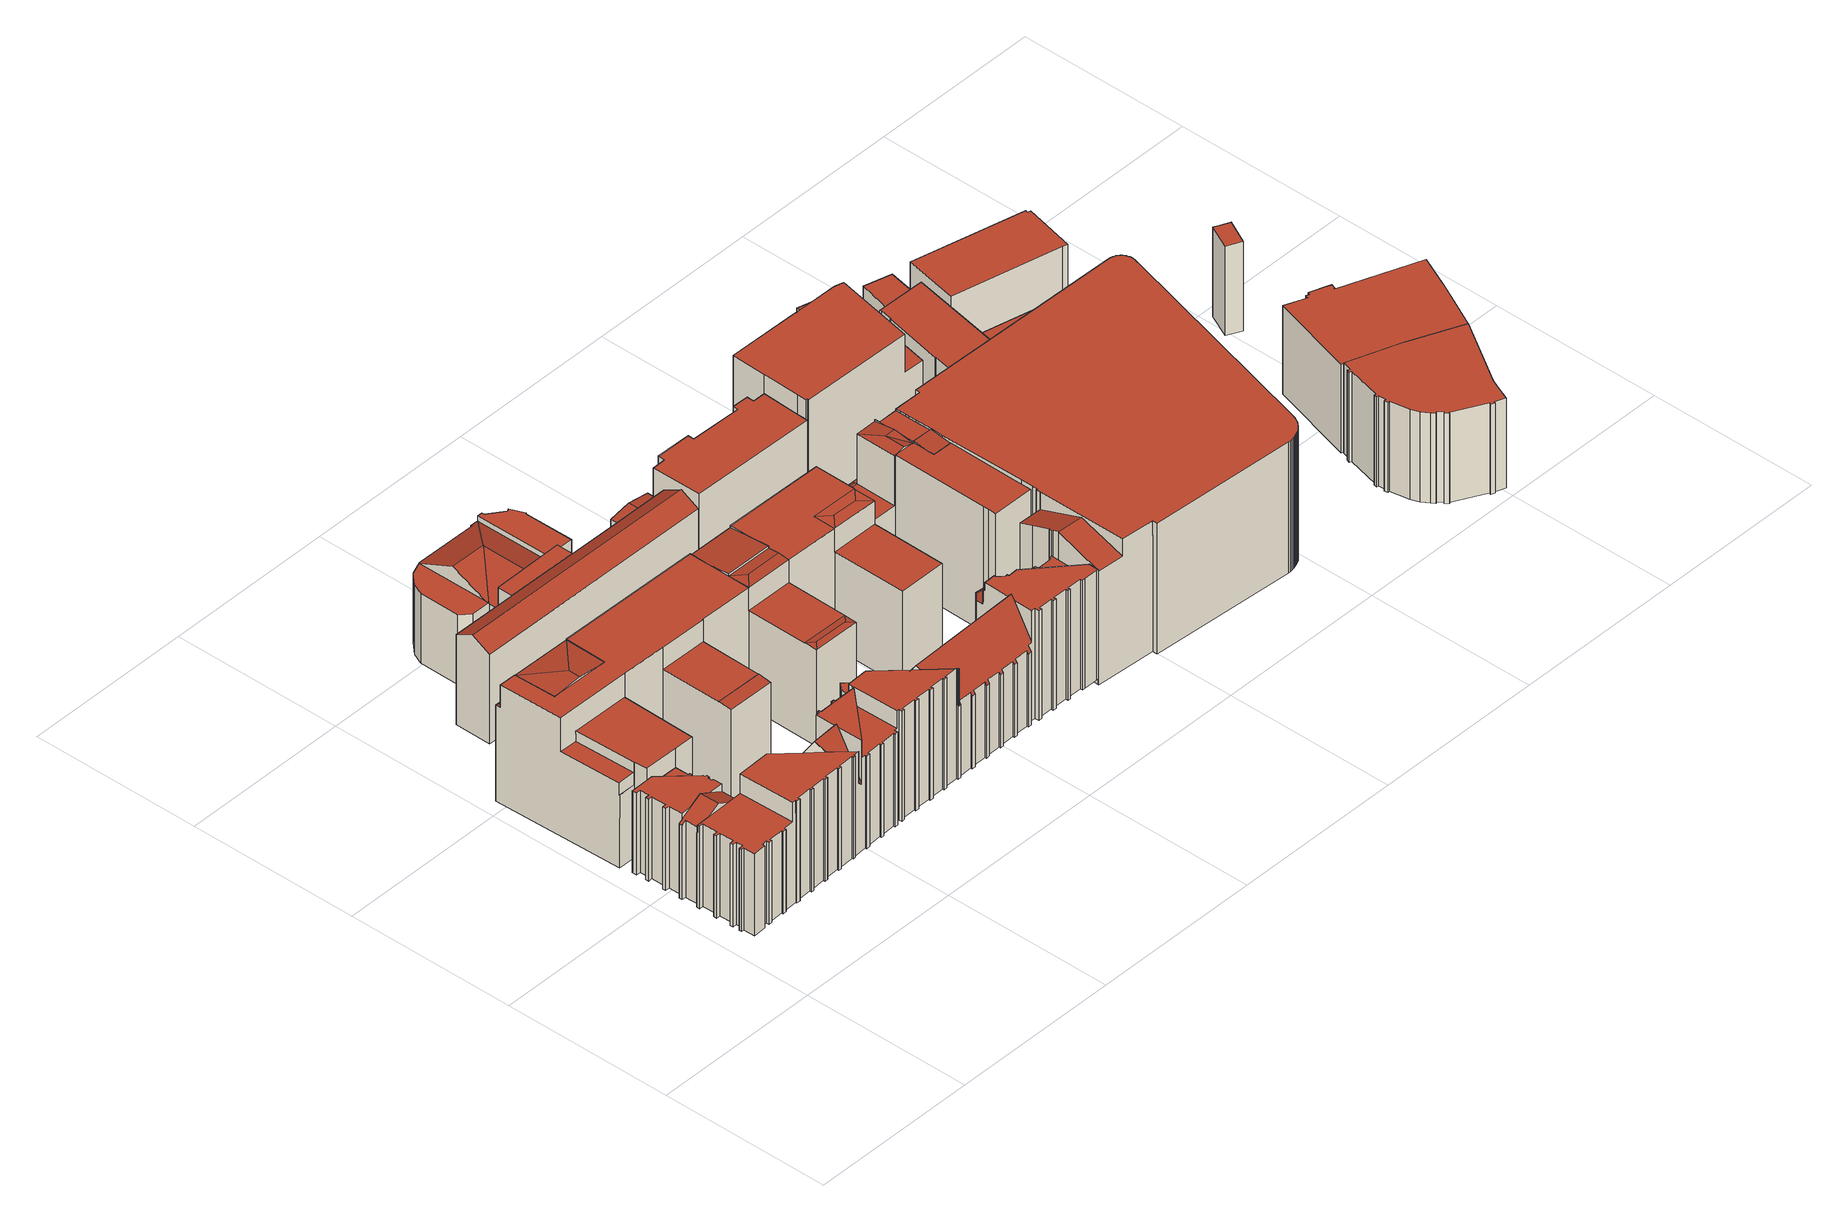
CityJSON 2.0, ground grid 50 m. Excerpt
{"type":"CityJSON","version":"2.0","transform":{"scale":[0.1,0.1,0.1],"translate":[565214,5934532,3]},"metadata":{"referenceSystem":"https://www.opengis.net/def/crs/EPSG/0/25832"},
"CityObjects":{
"building1":{"type":"Building","attributes":{"Gemeindeschluessel":"02000000","Geometrietyp2DReferenz":"3000","function":"31001_2010","roofType":"3100","measuredHeight":35.1,"storeysAboveGround":8},"address":[{"country":"Germany","locality":"Hamburg","thoroughfareName":"Valentinskamp 88"}],"geometry":[{"type":"Solid","lod":"2","boundaries":[[[[0,1,2,3,4,5,6,7,8,9,10,11,12,13,14,15,16,17,18,19,20,21,22,23]],[[24,25,26,27,28,29,30,22,31,32,33,34]],[[35,36,37,38,39,40,41,42,43,44,45,46,47,48,49,50,51,52,53,54,55,56,57,58,59,60,61,62,63,64,28]],[[64,65,66,23,30,29]],[[67,68,69,70]],[[71,72,73,74,75,76,77]],[[78,79,80,81,82,83,84,85,86,87,88,89,90,91,92,93,94,95,96,97,98,99,100,101,102,103]],[[104,105,106,107,108,72]],[[109,110,111,112,103]],[[113,114,115,110,109,116]],[[117,118,116,109,119]],[[120,119,109,102]],[[121,122,123,124,125,126,127,128,129,130,131,132,133,134,135]],[[136,137,138,139,140,141,142,143,144]],[[145,146,147,148,149,150]],[[151,152,153,154,155,156,157,158,159,160,161,162,163,164,165,166,167,168,169,170,171,172,173,174,175,176,177,178,146,145,179]],[[180,181,182]],[[183,184,185]],[[186,187,188,185]],[[189,190,191,186,185]],[[192,193,194,195,196,197,198,199,200,201,202,203,204,205]],[[206,207,208,209,210]],[[10,9,211,212]],[[8,7,213,214]],[[5,4,215,216]],[[3,2,217,218]],[[0,23,66]],[[21,31,22]],[[20,19,219,220]],[[19,18,221,219]],[[18,17,222,221]],[[17,16,223,222]],[[16,15,224,223]],[[15,14,225,224]],[[14,13,226,225]],[[13,12,227,226]],[[12,11,228,227]],[[11,10,212,228]],[[33,32,229,230]],[[26,25,231,232]],[[25,24,233,231]],[[24,34,234,233]],[[34,33,230,234]],[[35,28,27]],[[61,60,235,236]],[[60,59,237,235]],[[59,58,238,237]],[[58,57,239,238]],[[57,56,240,239]],[[56,55,241,240]],[[55,54,242,241]],[[54,53,243,242]],[[53,52,244,243]],[[52,51,245,244]],[[51,50,246,245]],[[50,49,247,246]],[[49,48,248,247]],[[48,47,249,248]],[[47,46,250,249]],[[46,45,251,250]],[[45,44,252,251]],[[44,43,253,252]],[[43,42,254,253]],[[42,41,255,254]],[[41,40,256,255]],[[40,39,257,256]],[[39,38,258,257]],[[38,37,259,258]],[[37,36,260,259]],[[261,262,263,264]],[[216,215,265,266]],[[67,70,76,75]],[[71,104,72]],[[78,103,112]],[[101,120,102]],[[100,99,267,268]],[[99,98,269,267]],[[98,97,270,269]],[[97,96,271,270]],[[96,95,272,271]],[[95,94,273,272]],[[94,93,274,273]],[[93,92,275,274]],[[92,91,276,275]],[[91,90,277,276]],[[90,89,278,277]],[[89,88,279,278]],[[88,87,280,279]],[[87,86,281,280]],[[86,85,282,281]],[[85,84,283,282]],[[84,83,284,283]],[[83,82,285,284]],[[82,81,286,285]],[[80,79,63,62]],[[107,106,287,288]],[[108,73,72]],[[289,290,291,292]],[[290,293,294,291]],[[293,295,296,294]],[[295,297,298,296]],[[297,299,300,298]],[[299,301,302,300]],[[301,303,304,302]],[[303,305,306,304]],[[307,308,134,133]],[[309,118,117]],[[310,114,113]],[[131,130,311,312]],[[130,129,313,311]],[[129,128,314,313]],[[128,127,315,314]],[[127,126,316,315]],[[126,125,317,316]],[[125,124,318,317]],[[124,123,319,318]],[[123,122,320,319]],[[122,121,321,320]],[[121,135,322,321]],[[323,151,179]],[[324,325,326,327]],[[325,328,329,326]],[[328,330,331,329]],[[330,332,333,331]],[[332,334,335,333]],[[334,336,337,335]],[[336,338,339,337]],[[338,340,341,339]],[[340,342,343,341]],[[342,344,345,343]],[[344,346,347,345]],[[346,348,349,347]],[[348,350,351,349]],[[350,352,353,351]],[[352,354,355,353]],[[356,307,133,132]],[[142,141,357,358]],[[141,140,359,357]],[[140,139,360,359]],[[138,137,210,209]],[[149,148,136,144]],[[176,175,361,362]],[[175,174,363,361]],[[174,173,364,363]],[[173,172,365,364]],[[172,171,366,365]],[[171,170,367,366]],[[170,169,368,367]],[[169,168,369,368]],[[168,167,370,369]],[[167,166,371,370]],[[166,165,372,371]],[[165,164,373,372]],[[164,163,374,373]],[[163,162,375,374]],[[162,161,376,375]],[[161,160,377,376]],[[160,159,378,377]],[[159,158,379,378]],[[158,157,380,379]],[[157,156,381,380]],[[156,155,382,381]],[[181,180,154,153]],[[383,178,177]],[[384,385,386,387]],[[385,388,389,386]],[[388,390,391,389]],[[390,392,393,391]],[[392,394,395,393]],[[394,396,397,395]],[[396,398,399,397]],[[398,400,401,399]],[[400,402,403,401]],[[402,404,405,403]],[[404,406,407,405]],[[406,408,409,407]],[[408,410,411,409]],[[410,412,413,411]],[[183,185,188]],[[191,190,414,415]],[[416,417,418,419]],[[417,420,421,418]],[[420,422,423,421]],[[424,425,204,203]],[[426,427,428,429]],[[202,201,430,431]],[[201,200,432,430]],[[200,199,433,432]],[[199,198,434,433]],[[198,197,435,434]],[[197,196,436,435]],[[196,195,437,436]],[[195,194,438,437]],[[194,193,439,438]],[[193,192,440,439]],[[192,205,441,440]],[[442,443,444,445]],[[208,207,446,447]],[[135,134,308,309,117,119,120,101,100,268,322]],[[428,387,386,389,391,393,395,397,399,401,403,405,407,409,411,413,362,361,363,364,365,366,367,368,369,370,371,372,373,374,375,376,377,378,379,380,381,382,448,449,327,326,329,331,333,335,337,339,341,343,345,347,349,351,353,355,312,311,313,314,315,316,317,318,319,320,321,322,268,267,269,270,271,272,273,274,275,276,277,278,279,280,281,282,283,284,285,286,236,235,237,238,239,240,241,242,243,244,245,246,247,248,249,250,251,252,253,254,255,256,257,258,259,260,232,231,233,234,230,229,220,219,221,222,223,224,225,226,227,228,212,211,264,263,445,444,450,451,266,265,218,217,452,453,288,287,454,292,291,294,296,298,300,302,304,306,455,456,457,458,358,357,359,360,447,446,415,414,419,418,421,423,431,430,432,433,434,435,436,437,438,439,440,441,429]],[[309,308,307,356,354,352,350,348,346,344,342,340,338,336,334,332,330,328,325,324,323,179,150,459,460,461,305,303,301,299,297,295,293,290,289,310,113,118]],[[462,463,464,465,466,467]],[[264,211,9,8,214,261]],[[79,78,112,111,105,104,71,77,65,64,63]],[[287,106,105,111,110,115,454]],[[466,456,455,461,460,467]],[[136,148,147,468,184,183,188,187,206,210,137]],[[446,207,206,187,186,191,415]],[[441,205,204,425,426,429]],[[423,422,424,203,202,431]],[[414,190,189,469,416,419]],[[387,428,427,384]],[[189,185,184,468,469]],[[448,182,181,153,152,449]],[[382,155,154,180,182,448]],[[413,412,383,177,176,362]],[[179,145,150]],[[146,178,147]],[[360,139,138,209,208,447]],[[458,464,463,143,142,358]],[[449,152,151,323,324,327]],[[459,150,149,144,143,463,462]],[[467,460,459,462]],[[464,458,457,465]],[[465,457,456,466]],[[355,354,356,132,131,312]],[[461,455,306,305]],[[113,116,118]],[[454,115,114,310,289,292]],[[102,109,103]],[[453,74,73,108,107,288]],[[452,68,67,75,74,453]],[[450,444,443,470]],[[445,263,262,442]],[[286,81,80,62,61,236]],[[260,36,35,27,26,232]],[[64,29,28]],[[22,30,23]],[[229,32,31,21,20,220]],[[66,65,77,76,70,69,1,0]],[[217,2,1,69,68,452]],[[265,215,4,3,218]],[[451,6,5,216,266]],[[450,470,213,7,6,451]],[[178,383,412,410,408,406,404,402,400,398,396,394,392,390,388,385,384,427,426,425,424,422,420,417,416,469,468,147]],[[262,261,214,213,470,443,442]]]],"semantics":{"surfaces":[{"type":"RoofSurface"},{"type":"WallSurface"},{"type":"GroundSurface"}],"values":[[0,0,0,0,0,0,0,0,0,0,0,0,0,0,0,0,0,0,0,0,0,0,1,1,1,1,1,1,1,1,1,1,1,1,1,1,1,1,1,1,1,1,1,1,1,1,1,1,1,1,1,1,1,1,1,1,1,1,1,1,1,1,1,1,1,1,1,1,1,1,1,1,1,1,1,1,1,1,1,1,1,1,1,1,1,1,1,1,1,1,1,1,1,1,1,1,1,1,1,1,1,1,1,1,1,1,1,1,1,1,1,1,1,1,1,1,1,1,1,1,1,1,1,1,1,1,1,1,1,1,1,1,1,1,1,1,1,1,1,1,1,1,1,1,1,1,1,1,1,1,1,1,1,1,1,1,1,1,1,1,1,1,1,1,1,1,1,1,1,1,1,1,1,1,1,1,1,1,1,1,1,1,1,1,1,1,1,1,1,1,1,1,1,1,1,1,1,1,1,2,0,0,1,1,1,1,1,1,1,1,1,1,1,1,1,1,1,1,1,1,1,1,1,1,1,1,1,1,1,1,1,1,1,1,1,1,1,1,1,1,1,1,1,1,0,0]]}}]},
"building2":{"type":"Building","attributes":{"Gemeindeschluessel":"02000000","Geometrietyp2DReferenz":"3000","function":"31001_2020","roofType":"1000","measuredHeight":38.82,"storeysAboveGround":11},"address":[{"country":"Germany","locality":"Hamburg","thoroughfareName":"Caffamacherreihe 16"}],"geometry":[{"type":"Solid","lod":"2","boundaries":[[[[471,472,473]],[[474,475,476,477]],[[478,479,480]],[[481,482,480,479,483]],[[484,485,478,480,482]],[[486,487,488,489]],[[490,491,492,493]],[[494,495,496,497,498,499,500]],[[501,502,503,499,504,505]],[[506,500,503,502]],[[507,508,509]],[[510,509,508,511]],[[510,512,513,507,509]],[[514,515,513,512]],[[516,517,518,519]],[[520,516,519,521,522]],[[523,524,525,526,527,528]],[[520,529,517,516]],[[512,510,511]],[[530,531,532]],[[533,530,532,534,535]],[[533,536,537,531,530]],[[536,533,535]],[[538,539,540,541]],[[542,543,544,545,546]],[[547,548,549,544,543]],[[550,551,552,553,554,555,556]],[[557,558,559,560,547,542]],[[561,562,563,554,553]],[[564,553,552,565]],[[566,561,553,564]],[[567,568,569,570,571,572,573]],[[574,575,576,577,578,579,580,581,582,583,562,566]],[[584,585,586,587]],[[588,589,590]],[[591,592,483,479]],[[474,477,586,585]],[[592,481,483]],[[593,485,484]],[[594,595,596,597]],[[598,599,600,601]],[[593,602,478,485]],[[487,486,493,492]],[[489,488,603,604]],[[605,606,491,490]],[[497,496,607]],[[494,608,495]],[[498,504,499]],[[609,526,525]],[[522,521,515,514]],[[528,529,523]],[[528,527,517,529]],[[610,501,505]],[[611,524,523]],[[612,613,614,615]],[[535,534,616,617]],[[618,619,620,621]],[[622,551,550]],[[623,564,565]],[[624,572,571]],[[555,554,538,541]],[[557,542,546]],[[560,548,547]],[[559,558,589,588]],[[624,625,573,572]],[[570,569,575,574]],[[568,567,626,627]],[[583,563,562]],[[581,580,628,629]],[[580,579,630,628]],[[579,578,631,630]],[[578,577,632,631]],[[577,576,633,632]],[[587,586,477,476,634,635,473,472,636,637]],[[525,524,611,638,639,610,505,504,498,497,607,473,635,591,479,478,602,609]],[[550,556,640,641,642,622]],[[494,500,506,643,644,549,548,560,559,588,645,636,472,608]],[[508,507,513,515,521,519,646,647]],[[648,625,624,571,623,565,551,622,642,619,618,649]],[[650,621,620,641,640,651,652,615,614,653,654,655,647,646,656,604,603,657,658,597,596,601,600,637,636,645,629,628,630,631,632,633,627,626,659]],[[660,661,606,605,662,663,526,609,602,593,484,481,592,591,635,634,664]],[[495,608,472,471,665]],[[471,473,607,496,665]],[[643,501,610,639,644]],[[532,531,537,666,667,638,611,523,529,522]],[[660,658,657,661]],[[597,658,660,664,668,594]],[[603,488,487,492,491,606,661,657]],[[656,662,605,490,493,486,489,604]],[[662,656,646,519,518,663]],[[654,522,514,512,511,655]],[[653,532,522,654]],[[534,532,653,614,613,616]],[[615,652,535,617,612]],[[639,638,667,540,539,545,544,549,644]],[[640,556,555,541,540,667,666,651]],[[651,666,537,536,535,652]],[[554,563,583,582,590,589,558,557,546,545,539,538]],[[650,649,618,621]],[[626,567,573,625,648,659]],[[645,588,590,582,581,629]],[[633,576,575,569,568,627]],[[571,570,574,566,564,623]],[[659,648,649,650]],[[562,561,566]],[[565,552,551]],[[620,619,642,641]],[[547,543,542]],[[529,520,522]],[[663,518,517,527,526]],[[655,511,508,647]],[[643,506,502,501]],[[499,503,500]],[[495,665,496]],[[600,599,669,584,587,637]],[[601,596,595,598]],[[475,474,585,584,669,670]],[[484,482,481]],[[634,476,475,670,668,664]],[[617,616,613,612]],[[669,599,598,595,594,668,670]]]],"semantics":{"surfaces":[{"type":"RoofSurface"},{"type":"WallSurface"},{"type":"GroundSurface"}],"values":[[0,0,0,0,0,0,0,0,0,0,0,0,0,0,0,0,0,0,0,0,0,0,0,0,0,0,0,0,0,0,0,0,0,0,0,1,1,1,1,1,1,1,1,1,1,1,1,1,1,1,1,1,1,1,1,1,1,1,1,1,1,1,1,1,1,1,1,1,1,1,1,1,1,1,1,1,1,1,0,2,0,0,0,0,0,1,1,1,1,1,1,1,1,1,1,1,1,1,1,1,1,1,1,1,1,1,1,1,1,1,1,1,1,1,1,1,1,1,1,0,0]]}}]},
"building3":{"type":"Building","attributes":{"name":"Justizbehörde","Gemeindeschluessel":"02100108","Geometrietyp2DReferenz":"3000","function":"31001_3010","roofType":"3100","measuredHeight":30.49,"storeysAboveGround":5},"address":[{"country":"Germany","locality":"Hamburg","thoroughfareNumber":"36","thoroughfareName":"Drehbahn"}],"geometry":[{"type":"Solid","lod":"2","boundaries":[[[[671,672,673,674,675,676,677,678]],[[679,672,671,680]],[[681,682,683,684]],[[685,686,687,688]],[[689,686,685,690,691]],[[692,693,694,695]],[[693,696,697,694]],[[698,678,677]],[[699,679,680]],[[700,692,695,701]],[[676,675,702,703]],[[675,674,704,702]],[[682,681,705,706]],[[707,708,709,710]],[[711,712,713,714]],[[712,715,716,713]],[[717,718,673,719]],[[689,691,720,721]],[[722,723,724,725,706,705,726,727,728,729]],[[729,728,730,731]],[[732,733,726,705,681,684,734,735]],[[719,736,683,682,706,725,737,738]],[[739,704,674,673,718,740]],[[725,724,741,737]],[[731,730,742,743]],[[691,690,722,729,731,743,720]],[[733,732,744,701,695,694,697,703,702,704,739,710,709,745,714,713,716,738,737,741,746,721,720,743,742,747]],[[708,707,740,718,717,715,712,711,748]],[[747,727,726,733]],[[744,732,735,679,699,749]],[[746,687,686,689,721]],[[722,690,685,688,723]],[[741,724,723,688,687,746]],[[711,714,745,748]],[[748,745,709,708]],[[707,710,739,740]],[[716,715,717,719,738]],[[683,736,750,734,684]],[[671,678,680]],[[701,744,749,700]],[[697,696,698,677,676,703]],[[742,730,728,727,747]],[[736,719,673,672,750]],[[672,679,735,734,750]],[[749,699,680,678,698,696,693,692,700]]]],"semantics":{"surfaces":[{"type":"RoofSurface"},{"type":"WallSurface"},{"type":"GroundSurface"}],"values":[[0,0,0,0,0,1,1,1,1,1,1,1,1,1,1,1,1,1,0,0,1,1,1,1,1,1,2,0,1,1,1,1,1,1,1,1,1,1,1,1,1,1,0,0,0]]}}]},
"building4":{"type":"Building","attributes":{"Gemeindeschluessel":"02100108","Geometrietyp2DReferenz":"3000","function":"31001_2010","roofType":"1000","measuredHeight":34.94,"storeysAboveGround":8},"address":[{"country":"Germany","locality":"Hamburg","thoroughfareNumber":"48","thoroughfareName":"Drehbahn"}],"geometry":[{"type":"Solid","lod":"2","boundaries":[[[[751,752,753,754]],[[752,755,756,753]],[[755,757,758,756]],[[757,759,760,758]],[[761,762,763,764]],[[762,765,766,763]],[[765,767,768,766]],[[769,770,771,772]],[[770,773,774,771]],[[764,760,759,761]],[[773,775,776,774]],[[775,751,754,776]],[[777,769,772,778]],[[778,768,767,777]],[[778,772,771,774,776,754,753,756,758,760,764,763,766,768]],[[767,765,762,761,759,757,755,752,751,775,773,770,769,777]]]],"semantics":{"surfaces":[{"type":"WallSurface"},{"type":"GroundSurface"},{"type":"RoofSurface"}],"values":[[0,0,0,0,0,0,0,0,0,0,0,0,0,0,1,2]]}}]},
"building5":{"type":"Building","attributes":{"Gemeindeschluessel":"02100108","Geometrietyp2DReferenz":"3000","function":"31001_2070","roofType":"1000","measuredHeight":43.4,"storeysAboveGround":12},"address":[{"country":"Germany","locality":"Hamburg","thoroughfareNumber":"49","thoroughfareName":"Drehbahn"}],"geometry":[{"type":"Solid","lod":"2","boundaries":[[[[779,780,781]],[[781,780,782]],[[783,784,785,786,787]],[[788,785,784]],[[789,790,791,792]],[[793,794,795]],[[795,794,796]],[[797,798,793,795]],[[797,795,796]],[[799,800,801,802]],[[803,804,805,806]],[[804,807,808,805]],[[809,810,811,812]],[[810,803,806,811]],[[780,779,799,802]],[[813,814,815,816]],[[817,818,783,787]],[[819,820,821,822]],[[790,789,796,794]],[[823,824,825,826]],[[824,827,828,825]],[[827,829,830,828]],[[831,832,793,798]],[[833,834,835,836]],[[834,837,838,835]],[[800,799,779,781,782,839,840,841,842]],[[792,791,843,809,812,844]],[[837,831,798,797,796,789,792,844,838]],[[827,824,823,820,819,845,818,817,816,815,832,831,837,834,833,829]],[[841,846,847,822,821,826,825,828,830,836,835,838,844,812,811,806,805,808,842]],[[840,839,848,807,804,803,810,809,843,814,813,849]],[[841,840,849,786,785,788,846]],[[846,788,784,783,818,845,847]],[[830,829,833,836]],[[821,820,823,826]],[[847,845,819,822]],[[790,794,793,832,815,814,843,791]],[[813,816,817,787,786,849]],[[839,782,780,802,801,848]],[[808,807,848,801,800,842]]]],"semantics":{"surfaces":[{"type":"RoofSurface"},{"type":"WallSurface"},{"type":"GroundSurface"}],"values":[[0,0,0,0,0,0,0,0,0,0,1,1,1,1,1,1,1,1,1,1,1,1,1,1,1,1,1,1,0,2,0,1,1,1,1,1,1,1,1,1]]}}]},
"building6":{"type":"Building","attributes":{"Gemeindeschluessel":"02000000","Geometrietyp2DReferenz":"3000","function":"31001_2310","roofType":"1000","measuredHeight":40.02,"storeysAboveGround":10},"address":[{"country":"Germany","locality":"Hamburg","thoroughfareName":"Dammtorstraße 1"}],"geometry":[{"type":"Solid","lod":"2","boundaries":[[[[850,851,852,853,854]],[[855,856,857,858,859,851,850,860,861,862,863]],[[864,865,866,867,868,869,870,871,872]],[[853,852,873,874]],[[859,858,875,876]],[[858,857,877,875]],[[857,856,878,877]],[[856,855,879,878]],[[855,863,880,879]],[[862,861,881,882]],[[883,884,885,886]],[[884,887,888,885]],[[889,890,891,892]],[[890,893,894,891]],[[893,895,896,894]],[[895,897,898,896]],[[897,899,900,898]],[[899,901,902,900]],[[901,903,904,902]],[[903,905,906,904]],[[905,907,908,906]],[[907,909,910,908]],[[909,911,912,910]],[[911,913,914,912]],[[913,915,916,914]],[[915,917,918,916]],[[917,919,920,918]],[[919,921,922,920]],[[921,923,924,922]],[[923,925,926,924]],[[927,928,929,930]],[[928,931,932,929]],[[931,933,934,932]],[[935,936,937,938]],[[936,927,930,937]],[[939,940,941,942]],[[943,944,945,946]],[[944,947,872,871]],[[948,949,950,951]],[[949,952,953,950]],[[952,954,955,953]],[[954,956,957,955]],[[956,958,959,957]],[[958,960,961,959]],[[960,962,963,961]],[[962,964,965,963]],[[964,966,967,965]],[[966,968,969,967]],[[968,970,971,969]],[[970,972,973,971]],[[972,974,975,973]],[[974,976,977,975]],[[976,978,979,977]],[[978,980,981,979]],[[980,982,983,981]],[[982,984,985,983]],[[984,986,987,985]],[[986,988,989,987]],[[988,990,991,989]],[[990,992,993,991]],[[992,994,995,993]],[[994,996,997,995]],[[998,999,1000,1001]],[[999,939,942,1000]],[[870,869,1002,1003]],[[869,868,1004,1002]],[[868,867,1005,1004]],[[867,866,1006,1005]],[[866,865,1007,1006]],[[865,864,1008,1007]],[[863,862,882,880]],[[891,894,896,898,900,902,904,906,908,910,912,914,916,918,920,922,924,926,874,873,876,875,877,878,879,880,882,881,886,885,888,1001,1000,942,941,938,937,930,929,932,934,946,945,1003,1002,1004,1005,1006,1007,1008,951,950,953,955,957,959,961,963,965,967,969,971,973,975,977,979,981,983,985,987,989,991,993,995,997,892]],[[925,923,921,919,917,915,913,911,909,907,905,903,901,899,897,895,893,890,889,996,994,992,990,988,986,984,982,980,978,976,974,972,970,968,966,964,962,960,958,956,954,952,949,948,947,944,943,933,931,928,927,936,935,940,939,999,998,887,884,883,1009]],[[1008,864,872,947,948,951]],[[945,944,871,870,1003]],[[935,938,941,940]],[[943,946,934,933]],[[883,860,850,854,1009]],[[889,892,997,996]],[[998,1001,888,887]],[[881,861,860,883,886]],[[926,925,1009,854,853,874]],[[873,852,851,859,876]]]],"semantics":{"surfaces":[{"type":"RoofSurface"},{"type":"WallSurface"},{"type":"GroundSurface"}],"values":[[0,0,0,1,1,1,1,1,1,1,1,1,1,1,1,1,1,1,1,1,1,1,1,1,1,1,1,1,1,1,1,1,1,1,1,1,1,1,1,1,1,1,1,1,1,1,1,1,1,1,1,1,1,1,1,1,1,1,1,1,1,1,1,1,1,1,1,1,1,1,1,2,0,1,1,1,1,1,1,1,1,1,1]]}}]},
"building7":{"type":"Building","attributes":{"Gemeindeschluessel":"02100108","Geometrietyp2DReferenz":"3000","function":"31001_2010","roofType":"1000","measuredHeight":18.91,"storeysAboveGround":5},"address":[{"country":"Germany","locality":"Hamburg","thoroughfareNumber":"52","thoroughfareName":"Drehbahn"}],"geometry":[{"type":"Solid","lod":"2","boundaries":[[[[1010,1011,1012,1013]],[[1011,1014,1015,1012]],[[1014,1016,1017,1015]],[[1016,1018,1019,1017]],[[1018,1020,1021,1019]],[[1020,1022,1023,1021]],[[1024,1025,1026,1027]],[[1025,1028,1029,1026]],[[1028,1030,1031,1029]],[[1032,1033,1034,1035]],[[1013,1012,1015,1017,1019,1021,1023,1035,1034,1027,1026,1029,1031,1036]],[[1037,1038,1036,1031,1030,1039]],[[1027,1034,1033,1024]],[[1013,1036,1038,1010]],[[1039,1040,1041,1037]],[[1023,1022,1041,1040,1032,1035]],[[1039,1030,1028,1025,1024,1033,1032,1040]],[[1041,1022,1020,1018,1016,1014,1011,1010,1038,1037]]]],"semantics":{"surfaces":[{"type":"WallSurface"},{"type":"GroundSurface"},{"type":"RoofSurface"}],"values":[[0,0,0,0,0,0,0,0,0,0,1,0,0,0,0,0,2,2]]}}]},
"building8":{"type":"Building","attributes":{"Gemeindeschluessel":"02100108","Geometrietyp2DReferenz":"3000","function":"31001_2010","roofType":"1000","measuredHeight":7.14,"storeysAboveGround":2},"address":[{"country":"Germany","locality":"Hamburg","thoroughfareNumber":"54","thoroughfareName":"Drehbahn"}],"geometry":[{"type":"Solid","lod":"2","boundaries":[[[[1042,1043,1044,1045]],[[1043,1046,1047,1044]],[[1046,1048,1049,1047]],[[1048,1050,1051,1049]],[[1050,1052,1053,1051]],[[1052,1054,1055,1053]],[[1056,1057,1058,1059]],[[1054,1056,1059,1055]],[[1045,1058,1057,1042]],[[1045,1044,1047,1049,1051,1053,1055,1059,1058]],[[1057,1056,1054,1052,1050,1048,1046,1043,1042]]]],"semantics":{"surfaces":[{"type":"WallSurface"},{"type":"GroundSurface"},{"type":"RoofSurface"}],"values":[[0,0,0,0,0,0,0,0,0,1,2]]}}]},
"building9":{"type":"Building","attributes":{"Gemeindeschluessel":"02100108","Geometrietyp2DReferenz":"3000","function":"31001_3010","roofType":"1000","measuredHeight":22.62,"storeysAboveGround":7},"address":[{"country":"Germany","locality":"Hamburg","thoroughfareNumber":"7","thoroughfareName":"Dammtorstraße"}],"geometry":[{"type":"Solid","lod":"2","boundaries":[[[[1060,1061,1062,1063]],[[1064,1065,1066,1067]],[[1064,1068,1061,1060,1069,1070,1065]],[[1066,1071,1072,1063,1062,1073,1067]],[[1066,1065,1070,1071]],[[1073,1068,1064,1067]],[[1062,1061,1068,1073]],[[1072,1069,1060,1063]],[[1071,1070,1069,1072]]]],"semantics":{"surfaces":[{"type":"WallSurface"},{"type":"RoofSurface"},{"type":"GroundSurface"}],"values":[[0,0,1,2,0,0,0,0,0]]}}]},
"building10":{"type":"Building","attributes":{"Gemeindeschluessel":"02100108","Geometrietyp2DReferenz":"3000","function":"31001_2010","roofType":"1000","measuredHeight":27.63,"storeysAboveGround":6},"address":[{"country":"Germany","locality":"Hamburg","thoroughfareNumber":"43","thoroughfareName":"Gänsemarkt"}],"geometry":[{"type":"Solid","lod":"2","boundaries":[[[[1074,1075,1076,1077]],[[1075,1078,1079,1076]],[[1078,1080,1081,1079]],[[1080,1082,1083,1081]],[[1082,1084,1085,1083]],[[1084,1086,1087,1085]],[[1088,1089,1090,1091]],[[1089,1092,1093,1090]],[[1092,1094,1095,1093]],[[1094,1096,1097,1095]],[[1096,1098,1099,1097]],[[1098,1100,1101,1099]],[[1102,1103,1104,1105]],[[1103,1106,1107,1104]],[[1106,1108,1109,1107]],[[1108,1110,1111,1109]],[[1110,1112,1113,1111]],[[1112,1114,1115,1113]],[[1114,1116,1117,1115]],[[1116,1118,1119,1117]],[[1118,1120,1121,1119]],[[1120,1122,1123,1121]],[[1124,1125,1126,1127]],[[1128,1129,1130,1131]],[[1132,1133,1134,1135]],[[1124,1129,1128,1122,1120,1118,1116,1114,1112,1110,1108,1106,1103,1102,1133,1132,1100,1098,1096,1094,1092,1089,1088,1086,1084,1082,1080,1078,1075,1074,1136,1125]],[[1134,1105,1104,1107,1109,1111,1113,1115,1117,1119,1121,1123,1131,1130,1127,1126,1137,1077,1076,1079,1081,1083,1085,1087,1091,1090,1093,1095,1097,1099,1101,1135]],[[1126,1125,1136,1137]],[[1130,1129,1124,1127]],[[1123,1122,1128,1131]],[[1134,1133,1102,1105]],[[1101,1100,1132,1135]],[[1087,1086,1088,1091]],[[1137,1136,1074,1077]]]],"semantics":{"surfaces":[{"type":"WallSurface"},{"type":"RoofSurface"},{"type":"GroundSurface"}],"values":[[0,0,0,0,0,0,0,0,0,0,0,0,0,0,0,0,0,0,0,0,0,0,0,0,0,1,2,0,0,0,0,0,0,0]]}}]},
"building11":{"type":"Building","attributes":{"Gemeindeschluessel":"02000000","Geometrietyp2DReferenz":"3000","function":"31001_2010","roofType":"1000","measuredHeight":27.12,"storeysAboveGround":6},"address":[{"country":"Germany","locality":"Hamburg","thoroughfareName":"Dammtorstraße 33"}],"geometry":[{"type":"Solid","lod":"2","boundaries":[[[[1138,1139,1140,1141]],[[1139,1142,1143,1140]],[[1142,1144,1145,1143]],[[1144,1146,1147,1145]],[[1146,1148,1149,1147]],[[1148,1150,1151,1149]],[[1150,1152,1153,1151]],[[1152,1154,1155,1153]],[[1154,1156,1157,1155]],[[1156,1158,1159,1157]],[[1160,1161,1162,1163]],[[1164,1165,1166,1167]],[[1168,1169,1170,1171]],[[1164,1172,1173,1161,1160,1158,1156,1154,1152,1150,1148,1146,1144,1142,1139,1138,1174,1169,1168,1165]],[[1175,1167,1166,1171,1170,1176,1141,1140,1143,1145,1147,1149,1151,1153,1155,1157,1159,1163,1162,1177]],[[1177,1173,1172,1175]],[[1166,1165,1168,1171]],[[1175,1172,1164,1167]],[[1162,1161,1173,1177]],[[1159,1158,1160,1163]],[[1176,1174,1138,1141]],[[1170,1169,1174,1176]]]],"semantics":{"surfaces":[{"type":"WallSurface"},{"type":"RoofSurface"},{"type":"GroundSurface"}],"values":[[0,0,0,0,0,0,0,0,0,0,0,0,0,1,2,0,0,0,0,0,0,0]]}}]},
"building12":{"type":"Building","attributes":{"Gemeindeschluessel":"02100108","Geometrietyp2DReferenz":"3000","function":"51009_1610","roofType":"1000","measuredHeight":27.39},"address":[{"country":"Germany","locality":"Hamburg"}],"geometry":[{"type":"Solid","lod":"2","boundaries":[[[[1178,1179,1180,1181]],[[1179,1182,1183,1180]],[[1184,1178,1181,1185]],[[1186,1184,1185,1187]],[[1187,1183,1182,1186]],[[1187,1185,1181,1180,1183]],[[1182,1179,1178,1184,1186]]]],"semantics":{"surfaces":[{"type":"WallSurface"},{"type":"GroundSurface"},{"type":"RoofSurface"}],"values":[[0,0,0,0,0,1,2]]}}]}
},
"vertices":[
[176,429,315],[175,455,315],[170,455,315],[170,469,315],[175,469,315],[175,477,315],[170,477,315],[169,483,315],[85,570,315],[66,570,315],[15,569,315],[16,556,315],[28,556,315],[29,529,315],[17,529,315],[17,519,315],[29,520,315],[30,476,315],[18,476,315],[18,466,315],[30,466,315],[31,425,315],[61,426,315],[133,428,315],[31,414,299],[32,370,299],[21,370,292],[21,368,292],[64,369,316],[99,370,334],[97,427,334],[31,425,299],[31,424,299],[19,424,292],[19,414,292],[21,368,316],[21,361,316],[33,361,316],[34,317,316],[22,317,316],[22,307,316],[34,308,316],[35,267,316],[23,266,316],[24,257,316],[35,257,316],[36,238,316],[24,237,316],[24,230,316],[32,230,316],[33,196,316],[71,198,316],[71,207,316],[76,207,316],[87,208,316],[88,199,316],[97,199,316],[97,204,316],[139,206,316],[139,201,316],[150,202,316],[150,206,316],[181,208,316],[177,372,316],[133,371,316],[177,372,292],[176,429,292],[200,430,135],[176,455,135],[175,455,135],[176,429,135],[275,375,145],[260,391,142],[237,414,136],[216,414,136],[200,430,133],[176,429,133],[177,372,145],[275,375,376],[177,372,376],[181,208,376],[191,208,376],[191,204,376],[202,204,376],[202,209,376],[245,211,376],[245,206,376],[253,206,376],[253,211,376],[295,213,376],[296,208,376],[305,209,376],[305,214,376],[347,216,376],[347,211,376],[356,211,376],[356,216,376],[402,218,376],[402,213,376],[409,214,376],[409,218,376],[427,219,376],[373,275,376],[335,313,376],[275,375,142],[435,379,142],[435,406,142],[418,419,142],[237,414,142],[354,294,410],[435,379,267],[435,379,266],[275,375,266],[437,303,402],[436,363,295],[435,363,295],[437,299,410],[438,220,269],[437,294,402],[436,220,269],[427,219,277],[451,215,348],[463,216,348],[462,221,348],[506,223,348],[506,218,348],[514,218,348],[514,223,348],[557,225,348],[557,220,348],[567,221,348],[566,230,348],[576,231,348],[574,367,348],[439,220,348],[451,220,348],[1072,397,143],[1072,403,143],[1070,404,143],[1047,403,143],[1046,421,143],[1027,439,143],[630,427,143],[614,409,143],[637,385,143],[720,300,415],[1069,310,415],[1070,319,400],[1072,397,269],[637,385,269],[712,308,402],[787,232,296],[788,232,296],[788,230,293],[791,227,287],[797,227,287],[797,232,297],[839,233,296],[839,228,287],[850,228,287],[849,234,296],[891,234,296],[891,229,287],[902,230,287],[902,235,296],[943,236,295],[943,231,287],[952,231,287],[952,236,296],[993,237,295],[994,232,287],[1003,232,287],[1003,238,296],[1044,238,295],[1044,233,287],[1055,234,287],[1055,243,303],[1068,244,303],[1069,301,400],[727,293,402],[791,227,402],[788,230,402],[789,227,402],[1072,403,376],[1072,397,376],[1078,397,376],[1075,426,350],[1072,422,331],[1072,403,331],[1106,398,376],[1106,418,358],[1084,436,341],[1291,381,356],[1282,381,356],[1282,375,356],[1237,374,356],[1237,384,356],[1228,384,356],[1228,374,356],[1183,373,356],[1183,383,356],[1174,383,356],[1175,373,356],[1158,373,356],[1288,259,356],[1291,376,356],[1072,422,133],[1070,420,133],[1071,404,133],[1070,404,133],[1072,403,133],[66,570,64],[15,569,64],[169,483,293],[85,570,293],[175,469,135],[175,477,135],[170,455,64],[170,469,64],[18,466,64],[30,466,64],[18,476,64],[30,476,64],[29,520,64],[17,519,64],[17,529,64],[29,529,64],[28,556,64],[16,556,64],[31,424,64],[19,424,64],[32,370,64],[21,370,64],[31,414,64],[19,414,64],[150,202,64],[150,206,64],[139,201,64],[139,206,64],[97,204,64],[97,199,64],[88,199,64],[87,208,64],[76,207,64],[71,207,64],[71,198,64],[33,196,64],[32,230,64],[24,230,64],[24,237,64],[36,238,64],[35,257,64],[24,257,64],[23,266,64],[35,267,64],[34,308,64],[22,307,64],[22,317,64],[34,317,64],[33,361,64],[21,361,64],[168,569,293],[169,529,293],[169,529,64],[168,569,64],[175,469,64],[175,477,64],[409,214,64],[409,218,64],[402,213,64],[402,218,64],[356,216,64],[356,211,64],[347,211,64],[347,216,64],[305,214,64],[305,209,64],[296,208,64],[295,213,64],[253,211,64],[253,206,64],[245,206,64],[245,211,64],[202,209,64],[202,204,64],[191,204,64],[191,208,64],[435,406,64],[418,419,64],[448,363,402],[448,370,402],[448,370,64],[448,363,64],[454,370,402],[454,370,64],[454,363,402],[454,363,64],[499,364,402],[499,364,64],[498,370,402],[498,370,64],[506,370,402],[506,370,64],[506,364,402],[506,364,64],[568,365,402],[568,365,64],[574,367,402],[439,220,402],[438,220,402],[436,363,402],[567,221,64],[566,230,64],[557,220,64],[557,225,64],[514,223,64],[514,218,64],[506,218,64],[506,223,64],[462,221,64],[463,216,64],[451,215,64],[451,220,64],[787,232,402],[746,231,402],[747,226,402],[747,226,64],[746,231,64],[737,225,402],[737,225,64],[737,231,402],[737,231,64],[696,230,402],[696,230,64],[696,224,402],[696,224,64],[686,224,402],[686,224,64],[686,229,402],[686,229,64],[643,229,402],[643,229,64],[644,223,402],[644,223,64],[634,223,402],[634,223,64],[634,228,402],[634,228,64],[592,227,402],[592,227,64],[592,222,402],[592,222,64],[583,221,402],[583,221,64],[582,231,402],[582,231,64],[576,231,402],[1027,439,64],[630,427,64],[1046,421,64],[1047,403,64],[1055,234,64],[1055,243,64],[1044,233,64],[1044,238,64],[1003,238,64],[1003,232,64],[994,232,64],[993,237,64],[952,236,64],[952,231,64],[943,231,64],[943,236,64],[902,235,64],[902,230,64],[891,229,64],[891,234,64],[849,234,64],[850,228,64],[839,228,64],[839,233,64],[797,232,64],[797,227,64],[1068,244,400],[1240,230,400],[1232,230,400],[1232,230,64],[1240,230,64],[1232,237,400],[1232,237,64],[1189,237,400],[1189,237,64],[1189,230,400],[1189,230,64],[1181,230,400],[1181,230,64],[1181,237,400],[1181,237,64],[1140,237,400],[1140,237,64],[1140,231,400],[1140,231,64],[1130,231,400],[1130,231,64],[1130,238,400],[1130,238,64],[1089,237,400],[1089,237,64],[1089,231,400],[1089,231,64],[1079,231,400],[1079,231,64],[1079,244,400],[1079,244,64],[1106,418,64],[1084,436,64],[1106,393,400],[1124,377,400],[1124,377,64],[1106,393,64],[1130,377,400],[1130,377,64],[1130,372,400],[1130,372,64],[1158,373,400],[1288,259,400],[1287,230,400],[1283,230,400],[1283,230,64],[1287,230,64],[1174,383,64],[1175,373,64],[1183,383,64],[1183,373,64],[1228,374,64],[1228,384,64],[1237,384,64],[1237,374,64],[1282,375,64],[1282,381,64],[1291,381,64],[1291,376,64],[174,529,293],[174,521,293],[174,521,64],[174,529,64],[1070,420,64],[1071,404,64],[789,227,64],[788,232,64],[169,520,64],[170,477,64],[176,455,64],[216,414,64],[435,363,64],[575,372,64],[573,405,64],[592,426,64],[612,407,64],[637,385,402],[575,383,402],[575,372,402],[637,385,370],[614,409,370],[612,407,370],[592,426,370],[573,405,370],[575,383,370],[1072,397,400],[1106,398,400],[169,520,293],
[9,985,356],[2,992,353],[2,978,353],[63,608,320],[58,788,320],[7,789,320],[12,608,320],[233,975,421],[53,977,421],[144,888,430],[74,853,423],[144,852,430],[56,853,421],[213,851,423],[231,851,421],[500,602,358],[361,604,358],[361,566,352],[500,564,352],[503,782,356],[363,784,356],[361,604,356],[500,602,356],[366,987,354],[366,984,355],[366,979,355],[366,973,357],[506,971,357],[506,977,355],[506,985,354],[666,975,355],[666,976,356],[506,978,356],[506,971,354],[666,969,354],[666,983,354],[661,599,355],[661,562,355],[679,580,358],[781,579,358],[800,561,355],[800,598,355],[661,600,355],[803,779,355],[663,780,355],[696,812,427],[664,845,424],[663,781,424],[664,781,424],[804,811,427],[663,780,424],[803,779,424],[805,910,424],[806,967,418],[666,969,418],[665,916,423],[664,845,430],[804,844,430],[804,844,424],[996,809,425],[964,842,424],[963,777,424],[1071,808,425],[963,776,424],[1103,775,424],[1103,839,424],[1103,840,424],[1248,961,285],[1105,963,285],[1104,841,285],[1246,839,285],[1248,965,283],[1248,968,284],[1106,970,284],[1105,963,282],[1248,961,282],[1248,972,283],[1248,975,282],[1106,977,282],[1247,838,438],[1257,838,441],[1278,838,447],[1279,899,447],[1248,961,438],[1246,839,438],[1247,839,438],[1248,961,283],[1311,961,283],[1312,974,283],[1248,975,283],[1311,899,447],[1311,925,443],[1311,961,438],[1310,837,438],[1300,837,441],[1311,873,443],[1369,798,442],[1370,834,446],[1369,836,446],[1310,837,446],[1310,792,441],[1310,772,439],[1369,771,439],[1310,837,443],[1369,836,443],[1369,883,443],[1369,903,443],[1369,917,443],[1369,931,443],[1369,946,443],[1312,947,443],[1312,961,443],[1311,961,443],[63,607,282],[63,608,282],[12,608,282],[12,607,282],[1312,974,282],[1311,961,282],[1312,961,282],[53,977,423],[56,853,423],[231,851,423],[226,568,351],[168,569,351],[168,569,59],[226,568,59],[66,570,351],[65,607,351],[65,607,59],[66,570,59],[233,975,423],[361,566,59],[500,564,59],[503,782,423],[363,784,423],[366,973,353],[366,987,353],[666,969,423],[666,969,357],[806,967,424],[1100,557,353],[960,558,353],[960,558,59],[1100,557,59],[963,776,353],[1103,775,353],[1243,515,441],[1243,538,441],[1243,538,59],[1243,515,59],[1247,838,441],[1310,837,441],[1310,772,441],[1369,771,441],[1369,798,59],[1370,834,59],[1369,946,59],[1312,947,59],[1369,931,59],[1369,917,59],[1369,903,59],[1369,883,59],[7,789,423],[2,978,423],[2,992,59],[12,607,59],[1105,963,424],[1105,963,357],[1247,839,59],[1243,555,59],[1243,555,441],[666,983,353],[1106,977,353],[1312,974,59],[664,781,59],[661,562,59],[1366,554,441],[1365,514,441],[1365,514,59],[1103,841,59],[1103,775,59],[963,777,59],[803,779,59],[800,561,59],[503,783,59],[363,785,59],[230,787,59],[1366,554,59],[230,787,423],[363,785,423],[503,783,423],[663,781,423],[230,786,423],[366,980,356],[1103,841,424],[1104,841,424],[230,786,351],[63,607,351],[58,788,351],
[346,1437,322],[453,1436,322],[559,1549,270],[535,1550,270],[535,1545,272],[353,1547,272],[346,1544,273],[346,1542,274],[346,1322,270],[346,1333,274],[346,1250,337],[558,1248,337],[558,1295,337],[347,1293,337],[814,1246,308],[814,1297,308],[748,1296,297],[749,1246,297],[878,1297,297],[880,1245,297],[880,1297,297],[264,1466,274],[279,1498,274],[279,1498,61],[264,1466,61],[310,1530,274],[310,1530,61],[346,1544,274],[346,1322,274],[264,1347,274],[264,1347,61],[535,1545,61],[353,1547,61],[535,1550,61],[346,1250,335],[558,1248,335],[574,1541,286],[620,1508,286],[620,1508,61],[574,1541,61],[644,1470,286],[641,1468,286],[641,1468,61],[644,1470,61],[641,1324,286],[641,1324,61],[559,1325,286],[559,1549,286],[559,1325,270],[880,1297,61],[878,1297,61],[880,1245,335],[749,1246,335],[749,1245,336],[558,1247,336],[346,1249,336],[150,1250,337],[149,1197,366],[881,1190,366],[149,1143,336],[881,1136,336],[347,1322,61],[346,1249,61],[347,1293,270],[347,1322,270],[558,1295,270],[558,1247,61],[559,1325,61],[574,1549,61],[574,1549,286],[749,1245,61],[149,1143,61],[881,1136,61],[291,1323,61],[627,1512,61],[748,1296,61],[150,1250,61],[627,1512,286],[291,1323,274],[453,1294,322],
[880,1279,384],[920,1279,384],[920,1279,35],[880,1279,35],[921,1299,384],[921,1299,35],[1025,1298,384],[1025,1298,35],[1025,1280,384],[1025,1280,35],[1176,1276,384],[1177,1291,384],[1177,1291,35],[1176,1276,35],[1225,1290,384],[1225,1290,35],[1225,1269,384],[1225,1269,35],[1257,1158,384],[1256,1132,384],[1256,1132,35],[1257,1158,35],[1256,1126,384],[1256,1126,35],[881,1133,384],[881,1133,35],[1262,1268,384],[1262,1268,35],
[1471,1369,107],[1471,1366,107],[1480,1367,107],[1483,1366,107],[1585,1371,106],[1583,1372,106],[1488,1367,107],[1487,1366,107],[1583,1364,107],[1495,1394,106],[1701,1342,327],[1642,1357,327],[1594,1119,327],[1655,1118,327],[1643,1363,252],[1642,1357,252],[1673,1356,293],[1701,1342,252],[1705,1361,252],[1705,1362,252],[1471,1369,106],[1267,1421,106],[1265,1370,106],[1471,1366,106],[1256,1132,443],[1257,1158,443],[1257,1158,9],[1256,1132,9],[1262,1268,443],[1262,1268,9],[1261,1126,443],[1261,1131,443],[1261,1131,9],[1261,1126,9],[1618,1363,443],[1642,1357,443],[1642,1357,328],[1618,1363,328],[1583,1364,328],[1585,1371,328],[1597,1398,328],[1592,1399,328],[1592,1399,9],[1597,1398,9],[1600,1469,328],[1660,1454,328],[1660,1454,9],[1600,1469,9],[1662,1453,328],[1662,1453,9],[1656,1428,328],[1656,1428,9],[1705,1362,328],[1643,1363,328],[1710,1417,328],[1709,1412,328],[1709,1412,9],[1710,1417,9],[1715,1411,328],[1715,1411,9],[1483,1366,443],[1487,1365,443],[1487,1365,9],[1267,1421,9],[1594,1119,443],[1655,1118,9],[1590,1370,328],[1495,1394,9],[1590,1370,9],[1265,1370,443],[1487,1366,443],
[1366,353,443],[1291,358,443],[1287,230,397],[1287,227,396],[1366,222,396],[1294,389,432],[1291,389,432],[1291,381,435],[1291,376,437],[1291,360,442],[1366,484,396],[1296,486,397],[1295,446,411],[1294,392,431],[2124,944,254],[2121,944,254],[2103,945,254],[2044,946,254],[2045,960,227],[1452,972,228],[1452,963,246],[1452,958,255],[2126,944,255],[1287,230,48],[1287,227,48],[1291,376,48],[1291,360,48],[1291,381,48],[1291,389,48],[1294,389,48],[1294,392,48],[1296,486,48],[1295,446,48],[1366,484,449],[1366,497,449],[1366,497,48],[1366,484,48],[1370,497,449],[1370,497,48],[1977,228,449],[1975,222,449],[1975,222,48],[1977,228,48],[1972,216,449],[1972,216,48],[1969,210,449],[1969,210,48],[1965,204,449],[1965,204,48],[1961,199,449],[1961,199,48],[1957,194,449],[1957,194,48],[1952,190,449],[1952,190,48],[1947,186,449],[1947,186,48],[1941,182,449],[1941,182,48],[1935,179,449],[1935,179,48],[1929,177,449],[1929,177,48],[1923,175,449],[1923,175,48],[1917,173,449],[1917,173,48],[1910,172,449],[1910,172,48],[1904,171,449],[1904,171,48],[1897,171,449],[1897,171,48],[1464,201,449],[1464,201,48],[1464,215,449],[1464,215,48],[1369,917,449],[1369,931,449],[1369,931,48],[1369,917,48],[1369,946,449],[1369,946,48],[1380,945,449],[1380,945,48],[1369,883,449],[1369,903,449],[1369,903,48],[1369,883,48],[1369,798,449],[1370,834,449],[1370,834,48],[1369,798,48],[1452,944,449],[1452,958,449],[1452,958,48],[1452,944,48],[2126,944,449],[2127,944,449],[2130,943,449],[2130,943,48],[2127,944,48],[2133,942,449],[2133,942,48],[2136,941,449],[2136,941,48],[2139,940,449],[2139,940,48],[2141,939,449],[2141,939,48],[2144,937,449],[2144,937,48],[2146,935,449],[2146,935,48],[2149,933,449],[2149,933,48],[2151,931,449],[2151,931,48],[2153,929,449],[2153,929,48],[2154,926,449],[2154,926,48],[2156,923,449],[2156,923,48],[2157,921,449],[2157,921,48],[2158,918,449],[2158,918,48],[2159,915,449],[2159,915,48],[2160,912,449],[2160,912,48],[2161,909,449],[2161,909,48],[2161,906,449],[2161,906,48],[2161,903,449],[2161,903,48],[2160,900,449],[2160,900,48],[2160,897,449],[2160,897,48],[2159,894,449],[2159,894,48],[2157,885,449],[2157,885,48],[2157,884,449],[2157,884,48],[1370,513,449],[1370,547,449],[1370,547,48],[1370,513,48],[1452,972,48],[1452,963,48],[2045,960,48],[2044,946,48],[2103,945,48],[2121,944,48],[2124,944,48],[1366,222,449],
[1744,1116,250],[1754,1164,250],[1754,1164,60],[1744,1116,60],[1752,1165,250],[1752,1165,60],[1788,1340,250],[1788,1340,60],[1790,1339,250],[1790,1339,60],[1798,1376,250],[1798,1376,60],[1795,1380,250],[1795,1380,60],[1850,1380,199],[1856,1402,199],[1856,1402,60],[1850,1380,60],[1884,1511,199],[1884,1511,60],[1962,1490,199],[1962,1490,60],[1815,1393,199],[1818,1389,199],[1818,1389,60],[1815,1393,60],[1889,1113,60],[1940,1378,250],[1889,1113,250],[1940,1378,199],[1796,1381,199],[1796,1381,250],
[1918,1262,130],[2233,1190,130],[2233,1190,58],[1918,1262,58],[2225,1155,130],[2225,1155,58],[2212,1158,130],[2212,1158,58],[2204,1126,130],[2204,1126,58],[2170,1126,130],[2170,1126,58],[2170,1107,130],[2170,1107,58],[1891,1113,130],[1889,1113,130],[1889,1113,58],[1891,1113,58],
[2273,1344,283],[2271,1337,283],[2271,1337,57],[2273,1344,57],[2246,1187,283],[2233,1190,283],[2233,1190,57],[2246,1187,57],[2280,1334,283],[1948,1420,283],[1918,1262,283],[1918,1262,57],[1948,1420,57],[2280,1334,57],
[2283,246,316],[2288,245,316],[2288,245,40],[2283,246,40],[2313,343,316],[2313,343,40],[2306,345,316],[2306,345,40],[2310,355,316],[2310,355,40],[2316,352,316],[2316,352,40],[2324,379,316],[2324,379,40],[2478,324,316],[2499,315,316],[2499,315,40],[2478,324,40],[2630,258,316],[2630,258,40],[2511,72,316],[2511,72,40],[2501,48,316],[2501,48,40],[2483,5,316],[2483,5,40],[2454,17,316],[2454,17,40],[2444,22,316],[2353,70,316],[2353,70,40],[2444,22,40],[2351,67,316],[2351,67,40],[2342,76,316],[2342,76,40],[2346,80,316],[2346,80,40],[2334,94,316],[2334,94,40],[2330,91,316],[2330,91,40],[2322,101,316],[2322,101,40],[2308,122,316],[2308,122,40],[2299,146,316],[2299,146,40],[2289,202,316],[2289,202,40],[2288,214,316],[2287,235,316],[2287,235,40],[2288,214,40],[2284,202,316],[2282,213,316],[2282,213,40],[2284,202,40],[2452,12,316],[2441,16,316],[2441,16,40],[2452,12,40],[2282,236,316],[2282,236,40],
[2449,606,314],[2450,609,314],[2450,609,43],[2449,606,43],[2452,615,314],[2452,615,43],[2462,611,314],[2462,611,43],[2465,619,314],[2465,619,43],[2520,598,314],[2520,598,43],[2520,597,314],[2520,597,43],[2524,596,314],[2524,596,43],[2519,581,314],[2519,581,43],[2517,582,314],[2517,582,43],[2517,580,314],[2517,580,43],[2743,493,314],[2702,403,314],[2702,403,43],[2743,493,43],[2499,315,314],[2478,324,314],[2478,324,43],[2499,315,43],[2324,379,314],[2318,381,314],[2318,381,43],[2324,379,43],[2630,258,314],[2670,338,314],[2388,630,314],[2630,258,43],[2388,630,43],[2670,338,43],
[2452,870,325],[2486,940,325],[2486,940,51],[2452,870,51],[2500,933,325],[2500,933,51],[2493,850,325],[2493,850,51],[2528,920,325],[2528,920,51]
]}
